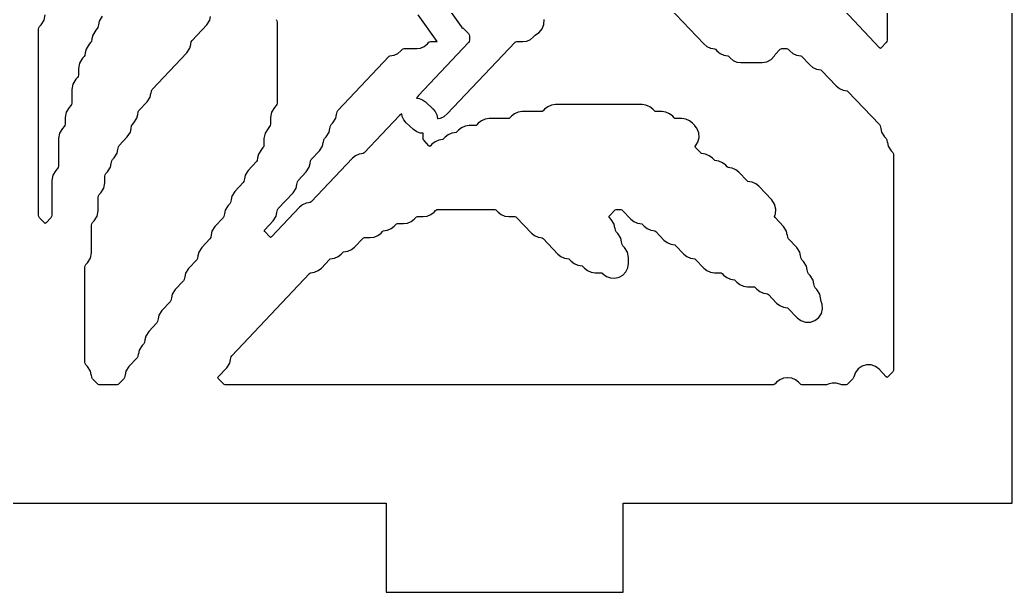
# Model space of a CAD drawing. Header units: millimetres. Extents: x 10 to 410, y 18 to 283.
# Drawn here: x 177.77 to 211.27, y 21 to 40.31 of the extents above; entities that cross this region are included whole.
import ezdxf

# ---------------------------------------------------------------- set-up
doc = ezdxf.new("R2010")
doc.units = ezdxf.units.MM
doc.layers.add('CUT', color=1, linetype='Continuous')

msp = doc.modelspace()

# ---------------------------------------------------------------- linework, layer by layer
at = {"layer": 'CUT'}
msp.add_lwpolyline([(211.2679, 144), (198.134, 144), (198.134, 147), (190.134, 147), (190.134, 144), (169.134, 144), (169.134, 147), (161.134, 147), (161.134, 144), (148, 144), (148, 24), (161.134, 24), (161.134, 21), (169.134, 21), (169.134, 24), (190.134, 24), (190.134, 21), (198.134, 21), (198.134, 24), (211.2679, 24)], close=True, dxfattribs=at)
for points in [[(207.0442, 49.2183), (207.0442, 39.6256), (207.0357, 39.5814), (207.0115, 39.5435), (206.8484, 39.3713), (206.8204, 39.35), (206.7924, 39.3713), (205.4021, 40.8396)], [(191.9949, 41.0412), (192.6699, 40.0873), (192.7022, 40.026), (192.7238, 40.0424), (192.7518, 40.0211), (192.9148, 39.8489), (192.939, 39.811), (192.9475, 39.7668), (192.9475, 39.6256), (192.939, 39.5814), (192.9148, 39.5435), (191.224, 37.7581), (191.1619, 37.6685), (191.2454, 37.6608), (191.3629, 37.6173), (191.4652, 37.5448), (191.7162, 37.3123), (191.7962, 37.2159), (191.8486, 37.1021), (191.8694, 36.9799), (191.8962, 36.9835), (191.8958, 36.9869), (191.9711, 36.9971), (192.0952, 37.0505), (192.2004, 37.1351), (194.4905, 39.5534), (194.5157, 39.5737), (194.5477, 39.5781), (194.7462, 39.5781), (194.88, 39.5963), (195.004, 39.6497), (195.1092, 39.7343), (195.1618, 39.7897), (195.2132, 39.8311), (195.3011, 39.887), (195.4019, 40.0106), (195.4586, 40.1598), (195.4654, 40.3192)], [(199.6835, 40.7349), (200.8548, 39.498), (200.9601, 39.4134), (201.0841, 39.36), (201.1595, 39.3497), (201.159, 39.3464), (201.2246, 39.3374), (201.2498, 39.3171), (201.3023, 39.2617), (201.4076, 39.1771), (201.5316, 39.1237), (201.607, 39.1134), (201.6065, 39.1101), (201.6721, 39.1011), (201.6973, 39.0809), (201.7499, 39.0254), (201.8551, 38.9408), (201.9791, 38.8874), (202.1129, 38.8692), (202.8261, 38.8692), (202.99, 38.8968), (203.1359, 38.9767), (203.2474, 39.1), (203.273, 39.14), (203.4408, 39.3171), (203.466, 39.3374), (203.498, 39.3418), (203.6539, 39.3418), (203.686, 39.3374), (203.7112, 39.3171), (203.7637, 39.2617), (203.8689, 39.1771), (203.9929, 39.1237), (204.0683, 39.1134), (204.0678, 39.1101), (204.1335, 39.1011), (204.1587, 39.0809), (204.4349, 38.7891), (204.5402, 38.7045), (204.6642, 38.6511), (204.7396, 38.6409), (204.7391, 38.6375), (204.8047, 38.6285), (204.8299, 38.6083), (205.33, 38.0803), (205.4352, 37.9956), (205.5592, 37.9423), (205.6346, 37.932), (205.6341, 37.9286), (205.6998, 37.9197), (205.725, 37.8994), (206.7878, 36.7771), (206.812, 36.7392), (206.8294, 36.6484), (206.8313, 36.6488), (206.8559, 36.5205), (206.9574, 36.3617), (207.0115, 36.3046), (207.0357, 36.2667), (207.0531, 36.1758), (207.0551, 36.1762), (207.0797, 36.0479), (207.1811, 35.8891), (207.2353, 35.832), (207.2595, 35.7941), (207.2679, 35.7499), (207.2679, 28.5201), (207.2595, 28.4759), (207.2353, 28.4381), (207.0722, 28.2659), (207.0442, 28.2446), (207.0162, 28.2659), (206.7767, 28.5188), (206.653, 28.6139), (206.506, 28.6664), (206.35, 28.6709), (206.2002, 28.6271), (206.0712, 28.5393), (205.9756, 28.416), (205.9226, 28.2692), (205.9169, 28.2397), (205.8927, 28.2018), (205.725, 28.0246), (205.6998, 28.0044), (205.6677, 28), (205.5118, 28), (205.4791, 28.0045), (205.4518, 28.0162), (205.3216, 28.0524), (205.1866, 28.0524), (205.0565, 28.0162), (205.0291, 28.0045), (204.9965, 28), (204.1693, 28), (204.1372, 28.0044), (204.112, 28.0246), (204.0595, 28.0801), (203.9543, 28.1647), (203.8303, 28.2181), (203.6965, 28.2363), (203.6792, 28.2363), (203.5454, 28.2181), (203.4214, 28.1647), (203.3162, 28.0801), (203.2636, 28.0246), (203.2384, 28.0044), (203.2064, 28), (184.7024, 28), (184.6704, 28.0044), (184.6452, 28.0246), (184.4709, 28.2087), (184.4517, 28.2363), (184.4709, 28.2639), (184.7553, 28.5642), (184.8568, 28.723), (184.8814, 28.8513), (184.8833, 28.8509), (184.9007, 28.9418), (184.9249, 28.9797), (187.554, 31.756), (187.5792, 31.7762), (187.6449, 31.7852), (187.6444, 31.7886), (187.7198, 31.7988), (187.8438, 31.8522), (187.949, 31.9368), (188.2253, 32.2285), (188.2505, 32.2488), (188.3161, 32.2577), (188.3157, 32.2611), (188.391, 32.2714), (188.5151, 32.3248), (188.6203, 32.4094), (188.6728, 32.4648), (188.698, 32.4851), (188.7636, 32.494), (188.7632, 32.4974), (188.8385, 32.5077), (188.9626, 32.561), (189.0678, 32.6457), (189.3441, 32.9374), (189.3693, 32.9577), (189.4013, 32.962), (189.5998, 32.962), (189.7336, 32.9803), (189.8576, 33.0336), (189.9628, 33.1182), (190.0154, 33.1737), (190.0405, 33.1939), (190.1062, 33.2029), (190.1057, 33.2063), (190.1811, 33.2165), (190.3051, 33.2699), (190.4103, 33.3545), (190.4629, 33.41), (190.4881, 33.4302), (190.5201, 33.4346), (190.7186, 33.4346), (190.8524, 33.4528), (190.9764, 33.5062), (191.0816, 33.5908), (191.1341, 33.6463), (191.1593, 33.6665), (191.1914, 33.6709), (191.3898, 33.6709), (191.5236, 33.6891), (191.6477, 33.7425), (191.7529, 33.8271), (191.8054, 33.8826), (191.8306, 33.9028), (191.8626, 33.9072), (193.8086, 33.9072), (193.8407, 33.9028), (193.8659, 33.8826), (193.9184, 33.8271), (194.0236, 33.7425), (194.1476, 33.6891), (194.2814, 33.6709), (194.4799, 33.6709), (194.5119, 33.6665), (194.5371, 33.6463), (195.0372, 33.1182), (195.1424, 33.0336), (195.2664, 32.9803), (195.3418, 32.97), (195.3413, 32.9666), (195.407, 32.9577), (195.4322, 32.9374), (195.9322, 32.4094), (196.0374, 32.3248), (196.1614, 32.2714), (196.2368, 32.2611), (196.2363, 32.2577), (196.302, 32.2488), (196.3272, 32.2285), (196.3797, 32.1731), (196.4849, 32.0885), (196.609, 32.0351), (196.6843, 32.0248), (196.6839, 32.0215), (196.7495, 32.0125), (196.7747, 31.9923), (196.8272, 31.9368), (196.9324, 31.8522), (197.0565, 31.7988), (197.1903, 31.7806), (197.3887, 31.7806), (197.4208, 31.7762), (197.446, 31.756), (197.4546, 31.7468), (197.5715, 31.6554), (197.7101, 31.6023), (197.8582, 31.5923), (198.0027, 31.6261), (198.1309, 31.7009), (198.2315, 31.81), (198.2956, 31.9438), (198.3177, 32.0906), (198.3177, 32.2903), (198.2822, 32.4753), (198.1807, 32.6341), (198.1266, 32.6912), (198.1024, 32.7291), (198.085, 32.8199), (198.083, 32.8196), (198.0584, 32.9479), (197.957, 33.1066), (197.9028, 33.1638), (197.8786, 33.2017), (197.8612, 33.2925), (197.8593, 33.2921), (197.8347, 33.4205), (197.7332, 33.5792), (197.6725, 33.6433), (197.6534, 33.6709), (197.6725, 33.6985), (197.8468, 33.8826), (197.872, 33.9028), (197.9041, 33.9072), (198.06, 33.9072), (198.092, 33.9028), (198.1172, 33.8826), (198.3935, 33.5908), (198.4987, 33.5062), (198.6228, 33.4528), (198.6981, 33.4426), (198.6977, 33.4392), (198.7633, 33.4302), (198.7885, 33.41), (198.841, 33.3545), (198.9463, 33.2699), (199.0703, 33.2165), (199.1457, 33.2063), (199.1452, 33.2029), (199.2108, 33.1939), (199.236, 33.1737), (199.5123, 32.8819), (199.6175, 32.7973), (199.7416, 32.744), (199.8169, 32.7337), (199.8165, 32.7303), (199.8821, 32.7214), (199.9073, 32.7011), (200.1836, 32.4094), (200.2888, 32.3248), (200.4128, 32.2714), (200.4882, 32.2611), (200.4877, 32.2577), (200.5534, 32.2488), (200.5786, 32.2285), (200.8548, 31.9368), (200.9601, 31.8522), (201.0841, 31.7988), (201.2179, 31.7806), (201.4164, 31.7806), (201.4484, 31.7762), (201.4736, 31.756), (201.5261, 31.7005), (201.6313, 31.6159), (201.7554, 31.5625), (201.8307, 31.5523), (201.8303, 31.5489), (201.8959, 31.5399), (201.9211, 31.5197), (201.9736, 31.4642), (202.0788, 31.3796), (202.2029, 31.3262), (202.3367, 31.308), (202.5351, 31.308), (202.5672, 31.3037), (202.5924, 31.2834), (202.6449, 31.2279), (202.7501, 31.1433), (202.8742, 31.09), (202.9495, 31.0797), (202.9491, 31.0763), (203.0147, 31.0674), (203.0399, 31.0471), (203.3162, 30.7554), (203.4214, 30.6708), (203.5454, 30.6174), (203.6208, 30.6071), (203.6203, 30.6037), (203.686, 30.5948), (203.7112, 30.5745), (204.0085, 30.2605), (204.1387, 30.1619), (204.2936, 30.1104), (204.4569, 30.1116), (204.611, 30.1653), (204.7397, 30.2659), (204.8291, 30.4025), (204.8697, 30.5606), (204.8572, 30.7234), (204.821, 30.8079), (204.7977, 30.9296), (204.7957, 30.9293), (204.7711, 31.0576), (204.6697, 31.2164), (204.6155, 31.2735), (204.5913, 31.3114), (204.5739, 31.4022), (204.572, 31.4019), (204.5474, 31.5302), (204.4459, 31.6889), (204.3918, 31.7461), (204.3676, 31.784), (204.3502, 31.8748), (204.3482, 31.8744), (204.3236, 32.0027), (204.2222, 32.1615), (204.168, 32.2187), (204.1438, 32.2565), (204.1264, 32.3474), (204.1245, 32.347), (204.0999, 32.4753), (203.9984, 32.6341), (203.7205, 32.9275), (203.6963, 32.9654), (203.6789, 33.0562), (203.677, 33.0559), (203.6523, 33.1842), (203.5509, 33.3429), (203.2664, 33.6433), (203.2466, 33.6719), (203.2684, 33.7413), (203.2656, 33.7421), (203.2737, 33.7595), (203.2897, 33.9285), (203.2483, 34.0931), (203.1542, 34.2344), (202.717, 34.6961), (202.6117, 34.7807), (202.4877, 34.8341), (202.4123, 34.8444), (202.4128, 34.8477), (202.3472, 34.8567), (202.322, 34.8769), (202.0457, 35.1687), (201.9405, 35.2533), (201.8164, 35.3067), (201.7411, 35.3169), (201.7415, 35.3203), (201.6759, 35.3293), (201.6507, 35.3495), (201.5982, 35.405), (201.493, 35.4896), (201.3689, 35.5429), (201.2936, 35.5532), (201.294, 35.5566), (201.2284, 35.5655), (201.2032, 35.5858), (201.1507, 35.6413), (201.0454, 35.7259), (200.9214, 35.7792), (200.8461, 35.7895), (200.8465, 35.7929), (200.7809, 35.8018), (200.7557, 35.8221), (200.5814, 36.0062), (200.5622, 36.0338), (200.603, 36.0925), (200.5997, 36.0948), (200.6586, 36.1822), (200.7013, 36.341), (200.6901, 36.505), (200.6264, 36.6566), (200.5522, 36.7397), (200.5552, 36.7426), (200.4794, 36.8227), (200.3742, 36.9073), (200.2501, 36.9607), (200.1164, 36.9789), (199.9179, 36.9789), (199.8859, 36.9833), (199.8607, 37.0035), (199.8081, 37.059), (199.7029, 37.1436), (199.5789, 37.197), (199.4451, 37.2152), (199.2466, 37.2152), (199.2146, 37.2196), (199.1894, 37.2398), (199.1369, 37.2953), (199.0316, 37.3799), (198.9076, 37.4332), (198.7738, 37.4515), (195.8477, 37.4515), (195.7139, 37.4332), (195.5899, 37.3799), (195.4847, 37.2953), (195.4322, 37.2398), (195.407, 37.2196), (195.3749, 37.2152), (194.7289, 37.2152), (194.5951, 37.197), (194.4711, 37.1436), (194.3659, 37.059), (194.3134, 37.0035), (194.2882, 36.9833), (194.2561, 36.9789), (193.6102, 36.9789), (193.4764, 36.9607), (193.3523, 36.9073), (193.2471, 36.8227), (193.1946, 36.7672), (193.1694, 36.747), (193.1374, 36.7426), (192.9389, 36.7426), (192.8051, 36.7244), (192.6811, 36.671), (192.5758, 36.5864), (192.5233, 36.531), (192.4981, 36.5107), (192.4325, 36.5018), (192.4329, 36.4984), (192.3576, 36.4881), (192.2335, 36.4347), (192.1283, 36.3501), (192.0758, 36.2947), (192.0506, 36.2744), (191.985, 36.2655), (191.9854, 36.2621), (191.9101, 36.2518), (191.786, 36.1984), (191.6808, 36.1138), (191.633, 36.0633), (191.605, 36.042), (191.577, 36.0633), (191.4139, 36.2355), (191.3897, 36.2734), (191.3812, 36.3176), (191.3812, 36.4588), (191.3858, 36.4826), (191.2836, 36.4921), (191.1661, 36.5356), (191.0638, 36.6081), (190.8128, 36.8406), (190.7328, 36.937), (190.6804, 37.0508), (190.6647, 37.1431), (190.5831, 37.0813), (189.3907, 35.8221), (189.3655, 35.8018), (189.2999, 35.7929), (189.3003, 35.7895), (189.225, 35.7792), (189.101, 35.7259), (188.9957, 35.6413), (187.6007, 34.1681), (187.5755, 34.1478), (187.5098, 34.1389), (187.5103, 34.1355), (187.4349, 34.1252), (187.3109, 34.0719), (187.2057, 33.9873), (186.2628, 32.9916), (186.2348, 32.9703), (186.2068, 32.9916), (186.0372, 33.1707), (186.018, 33.1983), (186.0372, 33.2259), (186.3216, 33.5263), (186.4231, 33.685), (186.4477, 33.8133), (186.4496, 33.813), (186.467, 33.9038), (186.4912, 33.9417), (186.9929, 34.4714), (187.0943, 34.6302), (187.1189, 34.7585), (187.1209, 34.7581), (187.1383, 34.8489), (187.1625, 34.8868), (187.4404, 35.1803), (187.5418, 35.339), (187.5665, 35.4673), (187.5684, 35.467), (187.5858, 35.5578), (187.61, 35.5957), (187.8879, 35.8891), (187.9894, 36.0479), (188.014, 36.1762), (188.0159, 36.1758), (188.0333, 36.2667), (188.0575, 36.3046), (188.1117, 36.3617), (188.2131, 36.5205), (188.2377, 36.6488), (188.2397, 36.6484), (188.2571, 36.7392), (188.2813, 36.7771), (188.3354, 36.8343), (188.4369, 36.993), (188.4615, 37.1214), (188.4634, 37.121), (188.4808, 37.2118), (188.5051, 37.2497), (190.2391, 39.0809), (190.2643, 39.1011), (190.3299, 39.1101), (190.3295, 39.1134), (190.4048, 39.1237), (190.5289, 39.1771), (190.6341, 39.2617), (190.6866, 39.3171), (190.7118, 39.3374), (190.7439, 39.3418), (191.1661, 39.3418), (191.2999, 39.36), (191.4239, 39.4134), (191.5291, 39.498), (191.5817, 39.5534), (191.6068, 39.5737), (191.6389, 39.5781), (191.8374, 39.5781), (191.8527, 39.5802), (191.2113, 40.4866)], [(180.5541, 40.4315), (180.4526, 40.2728), (180.428, 40.1445), (180.4261, 40.1448), (180.4087, 40.054), (180.3844, 40.0161), (180.3303, 39.959), (180.2289, 39.8002), (180.2042, 39.6719), (180.2023, 39.6723), (180.1849, 39.5814), (180.1607, 39.5435), (180.1066, 39.4864), (180.0051, 39.3276), (179.9805, 39.1993), (179.9786, 39.1997), (179.9611, 39.1089), (179.9369, 39.071), (179.8828, 39.0138), (179.7814, 38.8551), (179.7459, 38.67), (179.7459, 38.4442), (179.7374, 38.4), (179.7132, 38.3621), (179.659, 38.305), (179.5576, 38.1462), (179.5221, 37.9612), (179.5221, 37.499), (179.5136, 37.4549), (179.4894, 37.417), (179.4353, 37.3598), (179.3338, 37.201), (179.2983, 37.016), (179.2983, 36.7901), (179.2899, 36.746), (179.2657, 36.7081), (179.2115, 36.6509), (179.1101, 36.4922), (179.0746, 36.3072), (179.0746, 35.3724), (179.0661, 35.3283), (179.0419, 35.2904), (178.9878, 35.2332), (178.8863, 35.0745), (178.8508, 34.8894), (178.8508, 33.7184), (178.8424, 33.6743), (178.8181, 33.6364), (178.6551, 33.4642), (178.6271, 33.4429), (178.5991, 33.4642), (178.436, 33.6364), (178.4118, 33.6743), (178.4033, 33.7184), (178.4033, 40.0031), (178.4118, 40.0473), (178.436, 40.0851), (178.4901, 40.1423), (178.5916, 40.3011), (178.6271, 40.4861)], [(186.4259, 40.3214), (186.4501, 40.2835), (186.4586, 40.2394), (186.4586, 37.499), (186.4501, 37.4549), (186.4259, 37.417), (186.3718, 37.3598), (186.2703, 37.201), (186.2348, 37.016), (186.2348, 36.7901), (186.2263, 36.746), (186.2021, 36.7081), (186.148, 36.6509), (186.0465, 36.4922), (186.011, 36.3072), (186.011, 36.0813), (186.0026, 36.0371), (185.9784, 35.9992), (185.9242, 35.9421), (185.8228, 35.7833), (185.7982, 35.655), (185.7962, 35.6554), (185.7788, 35.5646), (185.7546, 35.5267), (185.4767, 35.2332), (185.3753, 35.0745), (185.3507, 34.9462), (185.3487, 34.9465), (185.3313, 34.8557), (185.3071, 34.8178), (185.0292, 34.5244), (184.9278, 34.3656), (184.9031, 34.2373), (184.9012, 34.2377), (184.8838, 34.1468), (184.8596, 34.109), (184.8055, 34.0518), (184.704, 33.893), (184.6794, 33.7647), (184.6775, 33.7651), (184.66, 33.6743), (184.6358, 33.6364), (184.3579, 33.3429), (184.2565, 33.1842), (184.2319, 33.0559), (184.2299, 33.0562), (184.2125, 32.9654), (184.1883, 32.9275), (183.9104, 32.6341), (183.809, 32.4753), (183.7844, 32.347), (183.7824, 32.3474), (183.765, 32.2565), (183.7408, 32.2187), (183.4629, 31.9252), (183.3615, 31.7665), (183.3368, 31.6381), (183.3349, 31.6385), (183.3175, 31.5477), (183.2933, 31.5098), (183.0154, 31.2164), (182.9139, 31.0576), (182.8893, 30.9293), (182.8874, 30.9296), (182.87, 30.8388), (182.8458, 30.8009), (182.5679, 30.5075), (182.4664, 30.3487), (182.4418, 30.2204), (182.4399, 30.2208), (182.4225, 30.13), (182.3983, 30.0921), (182.1204, 29.7986), (182.0189, 29.6399), (181.9943, 29.5116), (181.9924, 29.5119), (181.975, 29.4211), (181.9507, 29.3832), (181.8966, 29.3261), (181.7952, 29.1673), (181.7705, 29.039), (181.7686, 29.0394), (181.7512, 28.9485), (181.727, 28.9106), (181.4491, 28.6172), (181.3476, 28.4584), (181.323, 28.3301), (181.3211, 28.3305), (181.3037, 28.2397), (181.2795, 28.2018), (181.1117, 28.0246), (181.0865, 28.0044), (181.0545, 28), (180.451, 28), (180.419, 28.0044), (180.3938, 28.0246), (180.226, 28.2018), (180.2018, 28.2397), (180.1844, 28.3305), (180.1825, 28.3301), (180.1579, 28.4584), (180.0564, 28.6172), (180.0023, 28.6744), (179.9781, 28.7122), (179.9696, 28.7564), (179.9696, 31.9693), (179.9781, 32.0135), (180.0023, 32.0514), (180.0564, 32.1085), (180.1579, 32.2673), (180.1934, 32.4523), (180.1934, 33.3871), (180.2018, 33.4312), (180.226, 33.4691), (180.2802, 33.5263), (180.3816, 33.685), (180.4171, 33.8701), (180.4171, 34.3322), (180.4256, 34.3764), (180.4498, 34.4143), (180.5039, 34.4714), (180.6054, 34.6302), (180.6409, 34.8152), (180.6409, 35.0411), (180.6494, 35.0852), (180.6736, 35.1231), (180.7277, 35.1803), (180.8291, 35.339), (180.8538, 35.4673), (180.8557, 35.467), (180.8731, 35.5578), (180.8973, 35.5957), (180.9514, 35.6528), (181.0529, 35.8116), (181.0775, 35.9399), (181.0794, 35.9396), (181.0969, 36.0304), (181.1211, 36.0683), (181.399, 36.3617), (181.5004, 36.5205), (181.525, 36.6488), (181.527, 36.6484), (181.5444, 36.7392), (181.5686, 36.7771), (181.6227, 36.8343), (181.7242, 36.993), (181.7488, 37.1214), (181.7507, 37.121), (181.7681, 37.2118), (181.7923, 37.2497), (182.0702, 37.5431), (182.1717, 37.7019), (182.1963, 37.8302), (182.1982, 37.8298), (182.2156, 37.9207), (182.2399, 37.9586), (183.4128, 39.1972), (183.5142, 39.3559), (183.5388, 39.4842), (183.5408, 39.4839), (183.5582, 39.5747), (183.5824, 39.6126), (184.084, 40.1423), (184.1855, 40.3011), (184.2101, 40.4294)]]:
    msp.add_lwpolyline(points, dxfattribs=at)

doc.saveas('drawing.dxf')
